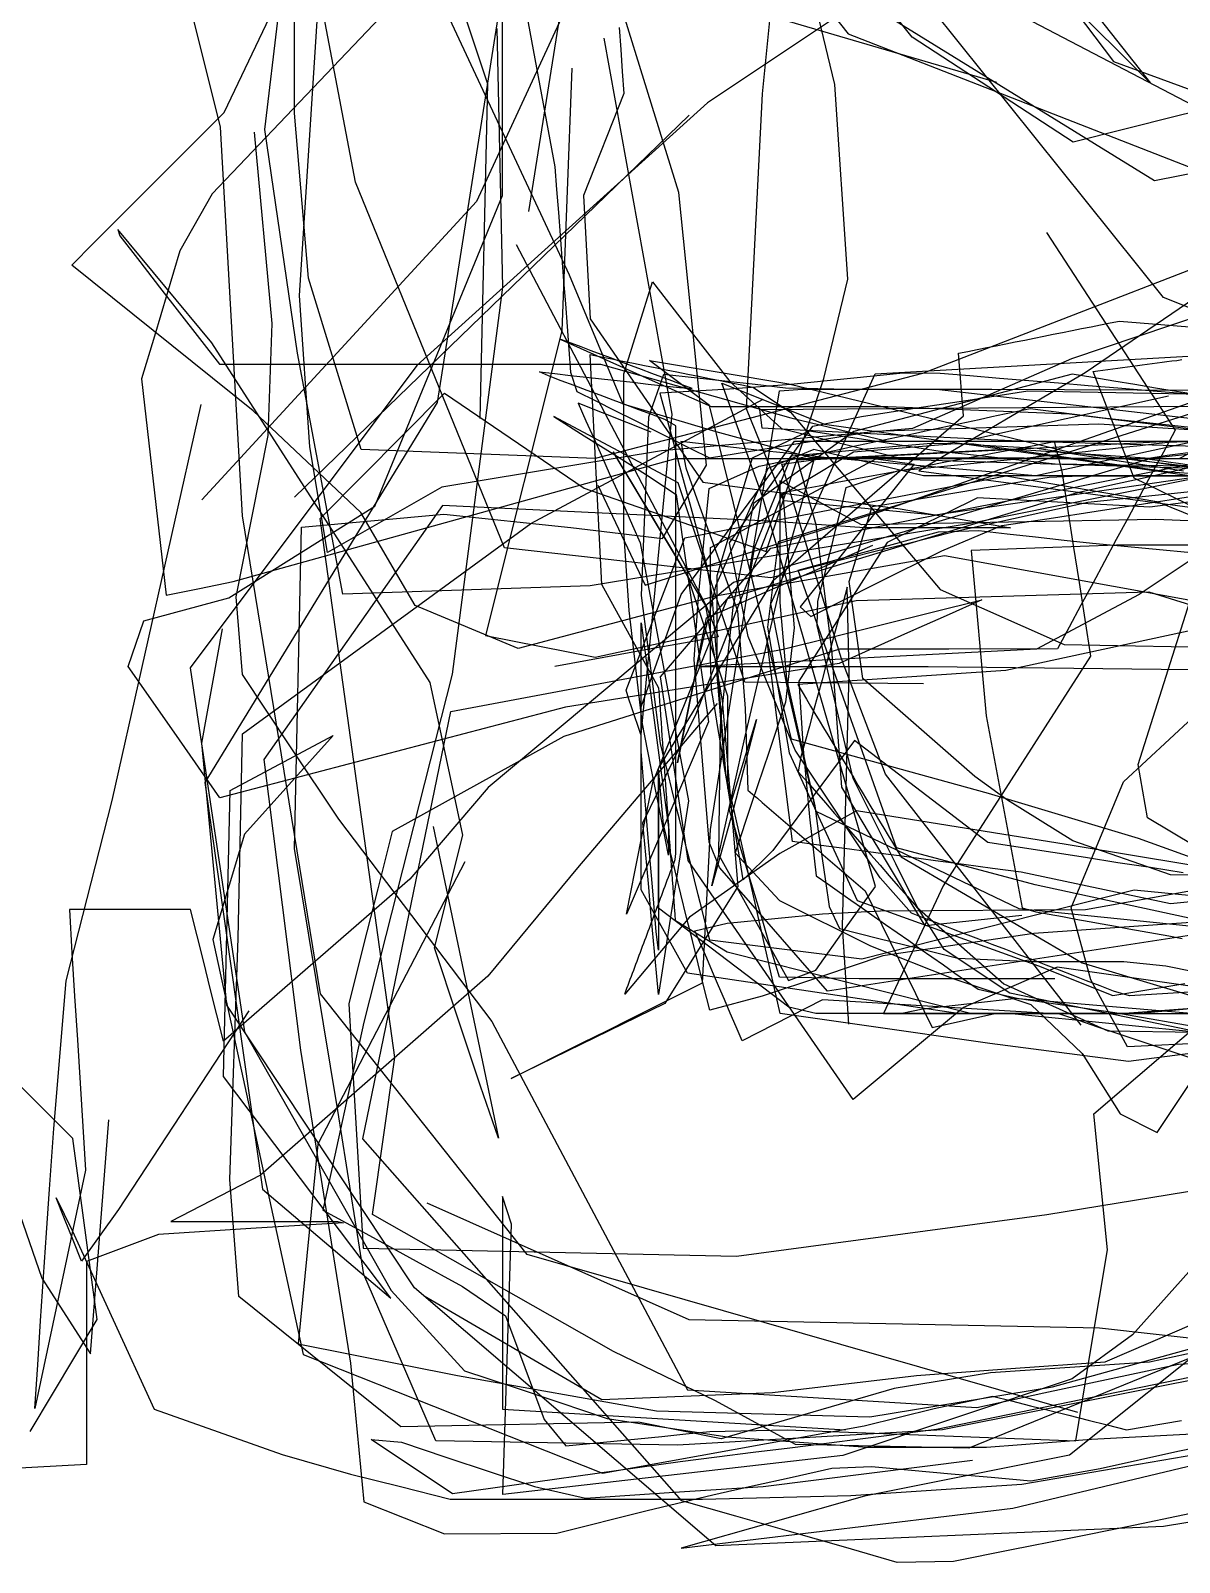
# Model space of a CAD drawing. Header units: metres. Extents: x 30 to 6769, y 117 to 5736.
# Drawn here: x 3441 to 3886, y 117 to 709 of the extents above; entities that cross this region are included whole.
import ezdxf

# ---------------------------------------------------------------- set-up
doc = ezdxf.new("R2010")
doc.units = ezdxf.units.M
doc.layers.add('FLOOR_0', color=1, linetype='Continuous')
doc.layers.add('FLOOR_1', color=2, linetype='Continuous')

msp = doc.modelspace()

# ---------------------------------------------------------------- linework, layer by layer
at = {"layer": 'FLOOR_0', "color": 5}
for points in [[(3476.5, 1489.56), (3489.89, 1329.8), (3525.98, 1209.05), (3548.45, 1083.77), (3566.81, 977.46), (3576.45, 938.39), (3584.06, 908.52), (3596.95, 727.94), (3649.77, 614.68), (3670.55, 564.8), (3706.58, 554.08), (3742.93, 544.16), (3908.78, 543.66), (4035.62, 523.87), (4142.52, 415.16), (4242.71, 329.43)], [(3959.2, 476.15), (3795, 505.96), (3706.38, 490.32), (3630.11, 470.14), (3590.15, 486.73), (3569.16, 522.73), (3527.51, 562.07), (3457.33, 618.45), (3465.76, 626.88), (3474.19, 635.32), (3482.62, 643.75), (3491.05, 652.18), (3499.48, 660.62), (3507.91, 669.05), (3516.34, 677.49), (3597.86, 848.31), (3597.19, 873.94), (3597.19, 889.67), (3597.19, 905.41), (3597.19, 921.15), (3597.19, 936.89), (3597.19, 1061.97), (3582.3, 1217.54)], [(3642.61, 1204.49), (3635.42, 1088.52), (3649.29, 1023.92), (3646.16, 1018.18), (3643.04, 1012.45), (3639.91, 1006.72), (3636.79, 1000.98), (3633.66, 995.25), (3630.54, 989.52), (3627.41, 983.79), (3624.29, 978.05), (3621.16, 972.32), (3618.03, 966.59), (3614.91, 960.85), (3611.78, 955.12), (3596.42, 906.84), (3585.51, 841.48), (3589.41, 786.89), (3602.13, 736.85), (3618.22, 688.56), (3615.17, 559.04)], [(5454.47, 402.13), (5337.4, 506.88), (5233.49, 577.19), (5089.56, 545.78), (4991.54, 546.75), (4941.92, 564.49), (4877.65, 580.67), (4809.78, 592.28), (4749.07, 596.95), (4676.21, 586.04), (4563.63, 557.32), (4403.37, 486.8), (4282.93, 484.83), (4155.36, 530.42), (3956.84, 548.9), (3805.11, 518.41), (3657.85, 494.36), (3562.19, 491.13), (3544.72, 584.33), (3532.09, 670.85), (3542.66, 759.78), (3583.6, 905.63), (3669.06, 1050.9), (3799.17, 1166.66)], [(3815.22, 689.04), (3676.58, 729.78), (3527.98, 765.52), (3463.86, 786.48), (3466, 807.88), (3468.14, 829.28), (3469.77, 905.72), (3480.76, 1025.65)], [(3650.85, 694.57), (3646.9, 593.01), (3617.37, 475.21), (3659.81, 466.72), (3760.76, 488.73), (3874.07, 491.99), (4014.05, 448.34), (3981.73, 325.79), (3981.8, 298.94), (3992.09, 280.08), (4002.37, 261.21), (4012.66, 242.35), (4030.51, 301.28), (4049.25, 374.84)], [(3597.19, 401.31), (3622.46, 280.72), (3615.53, 300.76), (3606.61, 327.52), (3597.69, 354.29), (3608.67, 397.89), (3596.03, 456.98), (3511.54, 588.34), (3475.12, 632.25), (3475.91, 629.7), (3483.63, 619.78), (3491.34, 609.85), (3499.06, 599.93), (3506.77, 590), (3514.49, 580.07), (3661.95, 580.07), (3735.51, 559.41), (3772.95, 550.37), (3787.74, 550.37), (3802.52, 550.37), (3881.59, 567.83)], [(3936.36, 207.46), (3874.24, 194), (3843.54, 191.95), (3812.83, 189.9), (3775.51, 183.83), (3708.61, 164.41), (3676.67, 170.8), (3584.65, 169.01), (3522.04, 219.44), (3518.56, 264.75), (3521.67, 358.05), (3523.42, 437.06), (3634.89, 518.49), (3724.78, 566.58)]]:
    msp.add_lwpolyline(points, dxfattribs=at)
at = {"layer": 'FLOOR_0', "color": 1}
for points in [[(3482.33, 1369.36), (3497.08, 1234.67), (3500.32, 1156.49), (3493.49, 1176.99), (3457.67, 1160.49), (3470.23, 1155.92), (3482.79, 1151.35), (3495.35, 1146.78), (3507.92, 1142.21), (3520.48, 1137.64), (3548.16, 1117.73), (3603.9, 1035.31), (3610.73, 918.93), (3627.89, 854.57), (3659.48, 741.58), (3613.97, 643.08), (3507.65, 527.67)], [(3899.7, 199.54), (3804.4, 160.73), (3737.35, 162.18), (3706.44, 179.05), (3666.91, 198.12), (3573.64, 251.21), (3582.3, 311.88), (3553.41, 520.44), (3601.58, 568.89), (3655.61, 532.17), (3726.01, 507.58), (3737.17, 541.07), (3748.32, 574.55), (3757.55, 613.02), (3752.53, 688.33), (3723.46, 809.24), (3664.97, 973.48), (3608.75, 1153.68)], [(4393.61, 447.1), (4302.85, 412.45), (4219.58, 409.47), (4099.22, 364.5), (4038.68, 374.19), (4020.6, 439.09), (4001.71, 542.36), (3850.47, 526.55), (3799.38, 515.39), (3789.16, 512.84), (3778.94, 510.28), (3768.73, 507.73), (3758.51, 505.17), (3748.29, 502.62), (3738.07, 500.06), (3727.85, 497.5), (3624.76, 509), (3567.06, 650.57), (3534.47, 821.95)], [(3621.85, 709.9), (3624.02, 609.9), (3604.54, 460.18), (3570.37, 325.61), (3554.48, 252.83), (3572.5, 243), (3590.53, 233.16), (3608.55, 223.32), (3625.09, 212.03), (3632.61, 191.97), (3640.13, 171.91), (3648.47, 161.64), (3657.75, 162.57), (3667.04, 163.49), (3676.32, 164.42), (3685.61, 165.35), (3694.89, 166.28), (3704.18, 167.21), (3734.12, 167.91), (3845.75, 163.68), (3851.9, 200.62), (3858.05, 237.56), (3852.7, 290.09), (3937.9, 362.91)], [(3949.61, 644.94), (3849.43, 576.81), (3785.01, 538.87), (3897.58, 523.71)], [(4045.59, 562.19), (3874.77, 543.66), (3713.3, 495.63), (3618.4, 416.33), (3588.09, 380.95), (3516.03, 318.27), (3513.49, 328.45), (3510.94, 338.63), (3508.4, 348.8), (3505.86, 358.98), (3503.32, 369.15), (3456.47, 369.21), (3457.41, 352.43), (3458.46, 335.61), (3459.51, 318.8), (3460.56, 301.98), (3461.61, 285.16), (3462.66, 268.34), (3443.04, 176.08), (3444.17, 193.06), (3445.3, 210.05), (3446.44, 227.04), (3447.57, 244.02), (3448.7, 261.01), (3450.41, 284.44), (3455.18, 341.6), (3473.02, 411.37), (3507.42, 564.52)], [(3593.75, 219.69), (3662.43, 179.6), (3728.46, 182.29), (3784.1, 188.94), (3820.61, 191.55), (3857.11, 194.16), (3908.29, 216.18), (3923.73, 250.28), (3911.42, 253.3), (3900.48, 241.15), (3889.55, 229), (3878.62, 216.84), (3867.69, 204.69), (3844.39, 187.57), (3755.61, 157.92), (3624.17, 142.85), (3627.5, 247.44), (3624.02, 258.18), (3624.02, 230.73), (3624.02, 203.28), (3624.02, 175.82), (3756.69, 167.91)]]:
    msp.add_lwpolyline(points, dxfattribs=at)
at = {"layer": 'FLOOR_0', "color": 4}
for points in [[(3660.93, 533.27), (3679.18, 494.65), (3701.85, 501.74), (3724.52, 508.83), (3747.19, 515.92), (3769.87, 523), (3929.42, 579.02), (4011.89, 645.61), (4044.81, 692.66), (4080.09, 765.38), (4081.9, 785.34), (4083.71, 805.3), (4085.53, 825.26), (4088.16, 850.71), (4092.54, 887.99), (4096.92, 925.27), (4100.18, 1015.47), (4117.79, 1154.55), (4037.34, 1307.07)], [(4070.65, 994.03), (4077.98, 837.73), (4060.59, 746.26), (3987.27, 672.93), (3876.2, 651.02), (3732.54, 739.78), (3757.69, 707.85), (3923.91, 643.03)], [(3846.55, 174.62), (3633.55, 235.72), (3553.52, 336.54), (3523.42, 521.4), (3514.87, 671.84), (3505.84, 707.98), (3496.8, 744.12), (3486.74, 957.19)], [(3951.64, 640.46), (3786.5, 576.48), (3659.89, 543.66), (3569.29, 547.16), (3559.12, 580.25), (3548.94, 613.33), (3543.54, 677.2), (3543.54, 829.96), (3575.85, 844.62), (3608.62, 857.23), (3675.37, 865.74), (3760.49, 916.81), (3777.56, 946.69), (3777.31, 932.84), (3763.76, 885.4), (3776.48, 789.35), (3796.94, 732.61), (3778.09, 893.86)], [(3784.98, 735.78), (3703.27, 681.23), (3590.83, 579.57), (3503.16, 462.64), (3524.24, 321.85), (3580.96, 221.83), (3609.3, 190.72), (3627.71, 184.58), (3646.12, 178.44), (3664.52, 172.3), (3710.89, 165.14), (3765.01, 161.2), (3776.58, 161.2), (3788.14, 161.2), (3799.7, 161.2), (3811.27, 161.2), (3851.8, 164.23), (3920.01, 167.91)], [(3624.02, 725.81), (3598.69, 565.29), (3508.81, 418.25), (3531.1, 261), (3580.8, 218.77), (3516.03, 304.5), (3518.58, 415.18), (3558.46, 436.49), (3541.29, 417.4), (3524.12, 398.31), (3511.94, 357.56), (3546.82, 197.08), (3662.62, 151.14), (3763.95, 169.36), (3790.99, 176.13), (3813.51, 180.91), (3820.91, 179.05), (3828.32, 177.2), (3835.73, 175.35), (3843.13, 173.5), (3850.54, 171.64), (3857.94, 169.79), (3865.35, 167.94), (3886.63, 171.44)], [(3527.91, 669.87), (3534.72, 595.85), (3533.25, 552.56), (3527.01, 521.36), (3520.77, 490.15), (3523.24, 460.07), (3541.89, 432.07), (3560.55, 404.07), (3619.91, 325.78), (3695.61, 183.35), (3807.47, 176.57), (3833.48, 182.15), (3859.48, 187.72), (3885.48, 193.3), (3912.66, 194.75), (3940.26, 194.75), (3994, 194.75), (4088.54, 204.5), (4155.46, 239.33), (4200.61, 306.78), (4332.92, 414.47), (4382.54, 482.89), (4437.15, 696.59)], [(3941.29, 198.68), (3791.94, 167.98), (3777.57, 166.15), (3763.42, 164.38), (3749.28, 162.61), (3735.14, 160.84), (3721, 159.07), (3706.85, 157.3), (3692.71, 155.54), (3604.67, 143.1), (3573.15, 164.2), (3584.94, 163.05), (3602.06, 157.34), (3619.19, 151.63), (3636.31, 145.92), (3656.04, 141.42), (3690.45, 143.72), (3724.85, 146.01), (3805.82, 156.15)]]:
    msp.add_lwpolyline(points, dxfattribs=at)
at = {"layer": 'FLOOR_0', "color": 7}
for points in [[(3939.85, 196.85), (3794.2, 167.91), (3691.66, 161.9), (3598.24, 163.64), (3570.37, 227.94), (3560.25, 291.35), (3543.54, 392.78), (3546.29, 517.07), (3601.34, 522.08), (3650.47, 516.9), (3685.93, 512.7), (3691.6, 522.16), (3697.27, 531.62), (3702.94, 541.07), (3692.22, 646.48), (3657.76, 757.74), (3628.23, 886.64), (3593.12, 1024.36), (3556.95, 1215.35)], [(3795.36, 783.25), (3860.35, 697.17), (3904.76, 680.98), (3884.76, 675.98), (3864.76, 670.98), (3844.76, 665.98), (3782.42, 706.62), (3733.66, 767.7)], [(3634.19, 639.2), (3656.57, 780.18)], [(3823.97, 753.03), (3874.65, 688.79), (3841.17, 722.28)], [(4960.01, 396.07), (4867.59, 301.47), (4839, 282.35), (4816.5, 274.85), (4794, 267.34), (4726.73, 251.68), (4575.97, 223.89), (4449.73, 209.62), (4303.11, 214.88), (4274, 210.89), (4257.15, 206.07), (4240.3, 201.26), (4223.45, 196.44), (4206.6, 191.62), (4165.54, 182.85), (4024.15, 154.17), (3879.66, 130.5), (3706.51, 123.01), (3589.9, 222.76), (3517.29, 332.17), (3507.66, 433.45), (3515.72, 477.79)], [(3707.1, 448.89), (3652.98, 385.29), (3618.35, 343.41), (3530.35, 266.42), (3495.74, 248.43), (3508.65, 248.43), (3521.57, 248.43), (3534.49, 248.43), (3547.4, 248.43), (3560.32, 248.43), (3562.43, 247.93), (3526.66, 245.7), (3490.89, 243.46), (3463.06, 233.01), (3463.06, 193.75), (3463.06, 154.5), (3432.52, 152.78)], [(3441.2, 167.24), (3449.87, 181.7), (3458.54, 196.16), (3467.21, 210.62), (3457.76, 280.57), (3409.46, 328.81)], [(3430.07, 272.12), (3445.78, 226.51), (3464.57, 197.23), (3471.75, 287.85)]]:
    msp.add_lwpolyline(points, dxfattribs=at)
at = {"layer": 'FLOOR_0', "color": 3}
for points in [[(4589.93, 562.55), (4478.9, 427.24), (4447.91, 351.19), (4389.38, 292.87), (4318.39, 246.36), (4216.68, 221.59), (4093.63, 244.25), (3997.32, 209.4), (3981.67, 264.2), (3990.11, 393.77), (4026.41, 545.65), (3962.35, 643.03), (3769.84, 743.65), (3725.74, 842.9), (3704.5, 979.45), (3657.25, 1161.47)], [(3933.77, 612.32), (3844.08, 582.11), (3782.56, 555.19), (3685.51, 546.63), (3600.53, 532.47), (3556.32, 507.23), (3549.5, 548.14), (3545.43, 606.64), (3552.95, 722.98), (3599.38, 825.33), (3655.96, 874.15), (3700.79, 884.98), (3721.47, 883.1), (3742.14, 881.22), (3762.82, 879.34), (3762.19, 913.88), (3759.22, 952.41), (3745.81, 975.64), (3726.46, 990.16), (3707.1, 1004.69)], [(3600.15, 738.93), (3511.66, 645.97), (3499.22, 624), (3494.27, 607.49), (3489.32, 590.98), (3484.37, 574.47), (3493.84, 490.77), (3506.83, 493.38), (3519.83, 495.98), (3691.09, 543.66), (3741.73, 543.66), (3772.71, 543.66), (3794.26, 543.66), (3815.81, 543.66), (3885.81, 543.66), (3979.86, 592.21)], [(3696.25, 676.43), (3543.54, 528.65)], [(3594.77, 255.71), (3696.04, 210.62), (3854.98, 207.33), (3922.99, 199.75), (3978.57, 195.78), (4053.94, 204.15), (4165.67, 202.32), (4272.13, 216.83), (4345.78, 221.43), (4386.35, 225.4), (4460.49, 228.3)]]:
    msp.add_lwpolyline(points, dxfattribs=at)
at = {"layer": 'FLOOR_0', "color": 6}
for points in [[(4504.93, 248.43), (4459.1, 258.24), (4418.27, 269.13), (4340.5, 287.01), (4242.51, 383.74), (4138.02, 499.35), (3978.61, 542.35), (3899.24, 537.39), (3791.33, 521.67), (3732.85, 527.18), (3718.39, 562.86), (3724.62, 684.72), (3732.27, 762.15), (3744.74, 842.09), (3744.74, 915.26), (3744.74, 961.75)], [(3890.27, 135.45), (3865.68, 130.38), (3843.26, 125.9), (3820.85, 121.41), (3798.44, 116.93), (3776.67, 116.61), (3755.86, 122.56), (3735.04, 128.51), (3714.23, 134.46), (3693.42, 140.41), (3569.94, 280.44), (3603.97, 445.73), (3732.61, 469.86), (3809.48, 488.95), (3795.66, 482.81), (3781.83, 476.66), (3768.01, 470.51), (3754.19, 464.37), (3648.35, 447.41), (3514.7, 412.35), (3496.94, 437.73), (3479.19, 463.11), (3485.21, 480.78), (3518.08, 489.75), (3574.61, 525.19), (3624.02, 645.39), (3624.02, 668.87), (3624.02, 692.36), (3624.02, 715.85)], [(3663.25, 706.15), (3689.5, 560.71), (3677.48, 436.89), (3676.34, 440.3), (3675.21, 443.71), (3674.07, 447.12), (3672.93, 450.53), (3671.8, 453.94), (3694.48, 512.9), (3818.72, 536.95), (3877.09, 526.93), (3923.26, 508.3), (4058.74, 430.8), (4042.36, 319.28)], [(3834.44, 630.98), (3884.21, 554.55), (3879.66, 546.09), (3875.1, 537.63), (3870.55, 529.17), (3865.99, 520.71), (3861.44, 512.24), (3856.89, 503.78), (3852.33, 495.32), (3847.78, 486.86), (3843.22, 478.39), (3838.67, 469.93), (3796.71, 469.86), (3754.41, 469.86), (3647.72, 436.12), (3581.26, 399.39), (3575.71, 377.16), (3570.15, 354.94), (3564.6, 332.71), (3570.14, 238.15), (3714.46, 235.01), (3834.55, 251.11), (3902.39, 262.28)], [(3904.08, 206.56), (3843.35, 158.12), (3816.9, 152.83), (3790.45, 147.54), (3764, 142.25), (3693.1, 122.16), (3821.44, 137.53), (3927.19, 162.9)]]:
    msp.add_lwpolyline(points, dxfattribs=at)
at = {"layer": 'FLOOR_0', "color": 2}
for points in [[(4479.95, 609.96), (4475.74, 560.48), (4464.88, 415.16), (4405.18, 404.22), (4317, 435.2), (4141.66, 481.29), (4061.07, 487.12), (4008.99, 483.86), (4007.88, 528.96), (3999.81, 561.48), (3973.19, 570.36), (3946.56, 579.24), (3879.7, 605.94), (3770.43, 742.25)], [(3630.73, 729.71), (3644.24, 656.43), (3644.92, 647.61), (3645.6, 638.78), (3646.27, 629.96), (3646.95, 621.13), (3647.63, 612.31), (3648.31, 603.48), (3648.99, 594.66), (3649.67, 585.83), (3650.35, 577.01), (3652.77, 569.54), (3660.1, 565.87), (3667.43, 562.2), (3674.76, 558.54), (3682.09, 554.87), (3689.42, 551.21), (3696.75, 547.54), (3704.08, 543.87), (3767.66, 554.2), (3854.74, 557.08), (3939.21, 551.71)], [(3669.12, 710.38), (3669.73, 701.88), (3670.34, 693.37), (3670.94, 684.87), (3655.29, 645.36), (3657.86, 597.64), (3701.55, 534.5), (3777.86, 524.13), (3820.55, 516.82), (3792.27, 516.82), (3763.98, 516.82), (3727.08, 519.35), (3600.83, 525.41), (3531.66, 427.18), (3545.83, 314.74), (3565.19, 193.62), (3570.37, 140.02), (3601.54, 127.65), (3644.96, 127.86), (3680.01, 136.63), (3705.36, 142.76), (3720.71, 146.17), (3736.06, 149.58), (3751.41, 153), (3766.79, 153.71), (3782.19, 152.31), (3797.59, 150.91), (3812.99, 149.51), (3828.39, 148.1), (3855.16, 152.95), (3885.3, 159.65), (3917.47, 166.24)], [(3629.33, 626.46), (3702.82, 486.63), (3707.47, 474.67), (3694.83, 472.37), (3682.19, 470.07), (3669.55, 467.77), (3656.91, 465.47), (3644.26, 463.17)], [(3609.38, 387.65), (3552.58, 278.33), (3544.99, 201.17), (3606.58, 188.85), (3683.54, 175.27), (3766.11, 172.89), (3836.79, 184.55), (3946.8, 214.94), (4021.83, 219.94), (4127.76, 252.85)], [(3525.85, 329.95), (3475.44, 253.07), (3461.13, 233.13), (3457.86, 241.31), (3454.59, 249.5), (3451.32, 257.68), (3457.45, 244.94), (3473.37, 210.43), (3489.29, 175.92), (3538.77, 158.32), (3565.19, 150.76), (3584.49, 145.93), (3603.79, 141.1), (3701.34, 141.07), (3758.73, 142.45), (3791.8, 144.66), (3824.87, 146.87), (3928.71, 164.68)]]:
    msp.add_lwpolyline(points, dxfattribs=at)
at = {"layer": 'FLOOR_1', "color": 6}
for points in [[(4746.69, 981.23), (4507.93, 943.03), (4457.78, 826.2), (4414.96, 671.56), (4384.26, 510.63), (4371.45, 381.98), (4322.35, 373.31), (4273.25, 364.64), (4065.95, 339.84), (4016.27, 345.74), (3995.31, 349.93), (3974.34, 354.13), (3823.9, 369.45), (3745.32, 407.12), (3734.57, 453.6), (3727.83, 487.34), (3768.13, 576.35), (4021.91, 590.63), (4214.19, 718.2)], [(3824.91, 366.87), (3787.48, 362.8), (3782.12, 371.74), (3776.75, 380.68), (3771.39, 389.62), (3766.03, 398.56), (3760.67, 407.5), (3755.31, 416.44), (3751.44, 469.79), (3745.39, 517.9), (3738.18, 543.15), (3820.59, 547.4), (3876.5, 543.66), (3904.74, 543.66), (3932.97, 543.66), (3958.03, 544.64), (3975.81, 547.88), (3993.58, 551.11), (4011.36, 554.35), (4047.29, 558.82), (4157.66, 600.74), (4204.35, 690.16), (4251.37, 827.59), (4337.36, 920.64)], [(3899.72, 384.74), (3870.87, 389.55), (3842.02, 394.36), (3760.89, 407.26), (3731.23, 390.78), (3696.35, 366.13), (3671.27, 336.46), (3671.7, 337.62), (3672.13, 338.78), (3672.57, 339.93), (3673, 341.09), (3673.44, 342.25), (3673.87, 343.41), (3674.3, 344.56), (3674.74, 345.72), (3675.17, 346.88), (3675.6, 348.04), (3676.04, 349.19), (3676.47, 350.35), (3676.91, 351.51), (3677.34, 352.67), (3677.77, 353.82), (3678.21, 354.98), (3678.64, 356.14), (3679.08, 357.3), (3679.51, 358.45), (3679.94, 359.61), (3680.38, 360.77), (3680.81, 361.93), (3681.24, 363.08), (3681.68, 364.24), (3682.11, 365.4), (3682.55, 366.56), (3682.98, 367.71), (3683.41, 368.87), (3683.85, 370.03), (3684.28, 371.19), (3684.72, 372.34), (3685.15, 373.5), (3685.58, 374.66), (3686.02, 375.82), (3686.45, 376.97), (3686.88, 378.13), (3687.32, 379.29), (3687.75, 380.45), (3688.19, 381.6), (3688.62, 382.76), (3689.05, 383.92), (3689.49, 385.08), (3689.92, 386.23), (3690.36, 387.39), (3690.79, 388.55), (3691.08, 390.77), (3691.08, 395.28), (3691.08, 399.79), (3691.08, 404.29), (3691.08, 408.8), (3691.08, 413.31), (3691.08, 417.82), (3691.08, 422.32), (3691.08, 426.83), (3691.08, 431.34), (3691.08, 435.85), (3691.08, 440.35), (3691.08, 444.86), (3691.08, 449.37), (3691.08, 453.87), (3691.08, 458.38), (3691.08, 462.89), (3691.08, 467.4), (3691.08, 471.9), (3691.08, 476.41), (3691.08, 482.99), (3691.08, 489.65), (3691.08, 496.3), (3691.08, 502.96), (3691.08, 509.61), (3691.08, 516.27), (3691.08, 522.93), (3691.08, 529.58), (3691.08, 536.24), (3691.08, 542.89), (3691.08, 549.55), (3691.08, 556.2), (3686.75, 558.71), (3681.75, 560.59), (3676.75, 562.46), (3671.75, 564.34), (3666.75, 566.21), (3661.75, 568.09), (3656.75, 569.97), (3651.75, 571.84), (3646.75, 573.72), (3641.75, 575.59), (3638.25, 577.12), (3644.27, 576.45), (3650.3, 575.78), (3656.32, 575.11), (3662.34, 574.44), (3668.37, 573.77), (3674.39, 573.1), (3680.41, 572.43), (3686.44, 571.77), (3692.46, 571.1), (3697.34, 570.67), (3693.44, 572.14), (3689.54, 573.6), (3685.63, 575.06), (3681.73, 576.53), (3677.83, 577.99), (3673.92, 579.46), (3670.02, 580.92), (3666.12, 582.39), (3662.22, 583.85), (3658.31, 585.32), (3654.41, 586.78), (3650.51, 588.24), (3646.6, 589.71), (3654, 586.25), (3680.73, 574.36), (3704.66, 563.79), (3706.17, 563.79), (3707.68, 563.79), (3709.19, 563.79), (3710.7, 563.79), (3712.21, 563.79), (3713.72, 563.79), (3715.23, 563.79), (3716.74, 563.79), (3718.25, 563.79), (3719.75, 563.79), (3721.26, 563.79), (3722.77, 563.79), (3724.28, 563.79), (3725.79, 563.79), (3727.3, 563.79), (3728.81, 563.79), (3730.32, 563.79), (3731.83, 563.79), (3733.34, 563.79), (3734.84, 563.79), (3736.35, 563.79), (3737.86, 563.79), (3739.37, 563.79), (3740.88, 563.79), (3742.39, 563.79), (3743.9, 563.79), (3745.41, 563.79), (3746.92, 563.79), (3748.43, 563.79), (3749.93, 563.79), (3751.44, 563.79), (3752.95, 563.79), (3754.46, 563.79), (3755.97, 563.79), (3757.48, 563.79), (3758.99, 563.79), (3760.5, 563.79), (3762.01, 563.79), (3763.51, 563.79), (3773.06, 563.79), (3843.36, 560.93), (3909.35, 552.75)], [(3892.76, 568.19), (3884.69, 569.53), (3876.62, 570.88), (3868.56, 572.22), (3860.49, 573.57), (3852.42, 574.91), (3844.35, 576.26), (3759.9, 554.05), (3721.12, 526.17), (3717.1, 506.05), (3713.08, 485.94), (3708.19, 440.38), (3707.62, 390.43), (3716.63, 374.2), (3725.64, 357.97), (3734.66, 341.73), (3745.24, 345.75), (3756.75, 361.88), (3768.27, 378.02), (3724.57, 528.98), (3708.83, 572.79), (3748.56, 556.89), (3890.65, 536.95)], [(3906.18, 528.97), (3874.38, 524.73), (3807.81, 528.34), (3772.78, 511.07), (3755.72, 484.24), (3738.66, 457.42), (3740.32, 431.19), (3742.71, 404.98), (3745.4, 382.17), (3749.87, 379.04), (3754.34, 375.9), (3758.81, 372.77), (3763.28, 369.64), (3767.75, 366.51), (3772.22, 363.38), (3776.69, 360.25), (3781.16, 357.12), (3785.63, 353.99), (3790.11, 350.85), (3794.58, 347.72), (3799.05, 344.59), (3803.52, 341.46), (3807.99, 338.33), (3823.66, 334.67), (3893.44, 328.83)], [(3892.1, 393.47), (3882.81, 399.05), (3873.51, 404.63), (3869.97, 425.28), (3900.74, 522.44)]]:
    msp.add_lwpolyline(points, dxfattribs=at)
at = {"layer": 'FLOOR_1', "color": 2}
for points in [[(3896.3, 322.97), (3860.9, 329.22), (3822.98, 334.67), (3786.55, 330.61), (3778.54, 328.95), (3790.39, 328.95), (3802.23, 328.95), (3814.08, 328.95), (3813.74, 328.95), (3806.13, 328.95), (3798.52, 328.95), (3790.9, 328.95), (3783.29, 328.95), (3775.68, 328.95), (3768.07, 328.95), (3760.45, 328.95), (3752.84, 328.95), (3745.23, 328.95), (3734.82, 331.36), (3684.38, 369.72), (3684.38, 373.16), (3684.38, 376.6), (3684.38, 380.03), (3684.38, 383.47), (3684.38, 386.91), (3684.38, 390.34), (3684.38, 393.78), (3684.38, 397.22), (3684.38, 400.65), (3684.38, 404.09), (3684.38, 407.53), (3684.38, 410.96), (3684.38, 414.4), (3684.38, 417.84), (3684.38, 421.27), (3684.38, 416.22), (3684.38, 403.65), (3684.38, 391.08), (3684.38, 378.51), (3684.38, 365.94), (3684.38, 353.37), (3683.42, 360.54), (3681.98, 377.92), (3680.53, 395.31), (3679.08, 412.69), (3677.67, 430.29), (3677.67, 455.16), (3677.67, 480.03), (3688.15, 400.88), (3688.23, 390.18), (3684.81, 407.32), (3681.38, 424.46), (3677.96, 441.6), (3673.03, 484.85), (3670.97, 515.46), (3670.97, 535.78), (3670.97, 556.1), (3670.97, 576.42), (3682, 611.9), (3696.97, 592.64), (3711.94, 573.39), (3731.91, 555.26), (3778.52, 543.66), (3788.26, 543.66), (3798, 543.66), (3807.74, 543.66), (3817.49, 543.66), (3827.23, 543.66), (3836.97, 543.66), (3846.71, 543.66), (3856.46, 543.66), (3866.2, 543.66), (3894.05, 539.68)], [(3960.37, 369.06), (3829.58, 359.85), (3771.16, 351.18), (3747.81, 343.39), (3724.45, 335.6), (3704.17, 330.25), (3701.93, 339.22), (3699.69, 348.19), (3697.45, 357.15), (3695.21, 366.12), (3692.97, 375.09), (3690.73, 384.05), (3688.49, 393.02), (3686.25, 401.98), (3684.38, 423.67), (3728.82, 496.49), (3802.36, 560.06), (3800.36, 584.32), (3804.03, 585.05), (3807.69, 585.78), (3811.36, 586.52), (3815.03, 587.25), (3818.69, 587.99), (3822.36, 588.72), (3826.03, 589.45), (3829.69, 590.19), (3833.36, 590.92), (3837.03, 591.65), (3840.69, 592.39), (3844.36, 593.12), (3848.03, 593.85), (3851.69, 594.59), (3855.36, 595.32), (3859.02, 596.06), (3862.69, 596.79), (3883.49, 595.09), (3936.93, 590.63)], [(3992.51, 364.5), (3868.39, 376.65), (3762.98, 349.94), (3704.14, 357.23), (3702.67, 363.09), (3701.21, 368.94), (3699.75, 374.79), (3698.29, 380.65), (3696.82, 386.5), (3695.36, 392.35), (3693.9, 398.2), (3692.44, 404.06), (3690.97, 409.91), (3689.51, 415.76), (3688.05, 421.62), (3686.59, 427.47), (3685.12, 433.32), (3677.77, 490.66), (3680.58, 559.74), (3686.37, 576.25), (3698.16, 574.94), (3709.95, 573.62), (3721.74, 572.31), (3733.52, 571), (3758.54, 570.5), (3791.84, 570.5), (3942.81, 553.13)], [(3995.68, 382.63), (3882.39, 371.41), (3824.61, 383.6), (3813.55, 385.08), (3802.5, 386.55), (3791.45, 388.03), (3780.4, 389.5), (3769.35, 390.98), (3758.29, 392.45), (3747.24, 393.92), (3736.19, 395.4), (3726.43, 472.94), (3719.72, 500.83), (3722.59, 518.06), (3725.46, 535.3), (3728.33, 552.54), (3731.2, 569.77), (3740.09, 570.5), (3749.25, 570.5), (3758.4, 570.5), (3767.55, 570.5), (3776.71, 570.5), (3785.86, 570.5), (3795.02, 570.5), (3804.17, 570.5), (3813.33, 570.5), (3897.66, 570.09)], [(3892.84, 563.79), (3723.43, 562.48), (3724.27, 555.42), (3773.88, 552.94), (3823.5, 550.46), (4009.13, 544.94)]]:
    msp.add_lwpolyline(points, dxfattribs=at)
at = {"layer": 'FLOOR_1', "color": 1}
for points in [[(4013.45, 342.32), (3870.81, 328.95), (3805, 328.95), (3710.85, 352.61), (3690.93, 364.72), (3690.74, 367.37), (3690.55, 370.02), (3690.36, 372.67), (3690.17, 375.32), (3689.98, 377.97), (3689.79, 380.62), (3689.6, 383.27), (3689.41, 385.91), (3689.22, 388.56), (3689.03, 391.21), (3688.85, 393.86), (3688.66, 396.51), (3688.47, 399.16), (3688.28, 401.81), (3688.09, 404.46), (3687.9, 407.11), (3687.71, 409.76), (3687.52, 412.41), (3687.33, 415.06), (3687.14, 417.71), (3686.95, 420.36), (3686.76, 423.01), (3686.58, 425.66), (3686.39, 428.31), (3686.2, 430.96), (3686.01, 433.6), (3685.82, 436.25), (3685.63, 438.9), (3685.44, 441.55), (3685.25, 444.2), (3685.06, 446.85), (3684.87, 449.5), (3684.68, 452.15), (3684.49, 454.8), (3662.45, 494.82), (3657.95, 583.84), (3662.14, 583), (3666.33, 582.17), (3670.52, 581.33), (3674.71, 580.49), (3678.91, 579.65), (3683.1, 578.81), (3687.29, 577.97), (3691.48, 577.13), (3695.67, 576.29), (3699.86, 575.46), (3704.05, 574.62), (3708.25, 573.78), (3712.44, 572.94), (3716.63, 572.1), (3720.82, 571.26), (3735.38, 561.53), (3793.32, 492.98), (3809.31, 485.88), (3825.29, 478.77), (3841.27, 471.66), (3937.9, 469.86)], [(3964.96, 488.9), (3868.31, 536), (3852.46, 577.27), (3854.37, 577.52), (3856.28, 577.78), (3858.18, 578.03), (3860.09, 578.29), (3861.99, 578.54), (3863.9, 578.79), (3865.81, 579.05), (3867.71, 579.3), (3869.62, 579.56), (3871.52, 579.81), (3873.43, 580.07), (3875.33, 580.32), (3877.24, 580.57), (3879.15, 580.83), (3881.05, 581.08), (3882.96, 581.34), (3884.86, 581.59), (3886.77, 581.85)], [(3681.49, 553.78), (3653.3, 564.99), (3656.29, 558.24), (3659.29, 551.49), (3662.29, 544.74), (3665.29, 537.99), (3668.29, 531.24), (3671.29, 524.49), (3674.28, 517.74), (3677.28, 510.99), (3696, 411.24), (3684.32, 336.31), (3683.56, 344.61), (3682.81, 352.91), (3682.06, 361.21), (3681.3, 369.52), (3680.55, 377.82), (3679.79, 386.12), (3679.04, 394.43), (3678.28, 402.73), (3698.9, 444.87), (3732.47, 530.46), (3739.46, 531.77), (3746.46, 533.08), (3753.45, 534.4), (3760.45, 535.71), (3767.44, 537.02), (3774.43, 538.33), (3781.43, 539.64), (3788.42, 540.96), (3795.41, 542.27), (3802.41, 543.58), (3809.4, 544.89), (3816.4, 546.2), (3823.39, 547.51), (3830.38, 548.83), (3837.38, 550.14), (3840.43, 538.63), (3842.63, 524.32), (3844.83, 510.02), (3847.03, 495.71), (3849.23, 481.4), (3851.43, 467.1), (3794.47, 378.34), (3771.45, 328.95), (3783.85, 328.95), (3796.25, 328.95), (3808.64, 328.95), (3821.04, 328.95), (3898.61, 321.15)], [(3897.48, 331.33), (3864.75, 328.95), (3837.18, 328.95), (3800.11, 328.95), (3695.6, 344.53), (3677.67, 376.71), (3677.67, 379.44), (3677.67, 382.16), (3677.67, 384.89), (3677.67, 387.62), (3677.67, 390.34), (3677.67, 393.07), (3677.67, 395.79), (3677.67, 398.52), (3677.67, 401.24), (3677.67, 403.97), (3677.67, 406.7), (3677.67, 409.42), (3677.67, 412.15), (3677.67, 414.87), (3677.67, 417.6), (3677.67, 420.32), (3677.67, 423.05), (3677.67, 425.77), (3677.67, 428.5), (3677.67, 431.23), (3677.67, 433.95), (3677.67, 436.68), (3677.67, 439.4), (3677.67, 442.13), (3677.67, 444.85), (3677.67, 447.58), (3693.15, 491.04), (3736.95, 550.37), (3765.55, 550.37), (3851.36, 550.37), (4102.21, 550.37)], [(3887.51, 538.72), (3859.19, 543.08), (3830.86, 547.44), (3798.96, 549.3), (3759.73, 546.03), (3732.5, 529.5), (3736.78, 478.14), (3733.44, 449.38), (3726.97, 429.95), (3720.49, 410.51), (3714.02, 391.07), (3731.13, 372.66), (3766.35, 355.04), (3798.24, 342.42), (3828.42, 332.35), (3848.29, 313.47), (3862.9, 290.1), (3877.26, 282.92), (3891.19, 303.83)], [(3847.81, 324.36), (3772.13, 421.46), (3755.16, 466.16), (3750.53, 481.22), (3745.89, 496.28), (3741.26, 511.35), (3736.63, 526.41), (3732, 541.47), (3748.08, 543.66), (3767.69, 543.66), (3783.23, 541.48), (3768.52, 523.09), (3753.81, 504.69), (3739.11, 486.3), (3743.25, 482.53), (3768.59, 495.21), (3793.93, 507.89), (3817.18, 517.65), (3835.43, 520.46), (3853.68, 523.27), (3871.93, 526.08), (3890.18, 528.89)], [(3948.83, 381.96), (3882.48, 382.63), (3844.6, 395.67), (3819.33, 411.47), (3806.73, 420.62), (3799.51, 426.94), (3792.29, 433.26), (3785.07, 439.58), (3777.85, 445.9), (3770.62, 452.23), (3763.4, 458.55), (3758.15, 496.07), (3766.98, 525.01), (3778.4, 526.91), (3789.83, 528.82), (3801.26, 530.72), (3812.68, 532.63), (3824.11, 534.53), (3835.53, 536.44), (3847.32, 536.95), (3859.23, 536.95), (3871.14, 536.95), (3883.06, 536.95), (3894.97, 536.95)]]:
    msp.add_lwpolyline(points, dxfattribs=at)
at = {"layer": 'FLOOR_1', "color": 4}
for points in [[(3930.73, 374.74), (3870.04, 396.68), (3812.07, 414.08), (3735.79, 435.09), (3704.12, 564.08), (3680.9, 581.5), (3734.73, 572.51), (3844.07, 545.89), (3989.36, 529.07)], [(3889.58, 322.54), (3820.23, 336.75), (3794.89, 353.65), (3784.47, 370.23), (3776.2, 386.76), (3767.94, 403.3), (3759.68, 419.83), (3745.67, 479.07), (3746.02, 488.43), (3747.4, 493.92), (3748.77, 499.41), (3750.14, 504.9), (3751.51, 510.38), (3752.88, 515.87), (3754.25, 521.36), (3755.62, 526.85), (3757, 532.34), (3776.82, 538.82), (3828.32, 544.01), (3833.61, 544.6), (3838.9, 545.18), (3844.19, 545.77), (3849.48, 546.36), (3854.76, 546.95), (3860.05, 547.54), (3865.34, 548.12), (3870.63, 548.71), (3875.92, 549.3), (3881.21, 549.89), (3892.15, 550.37)], [(3924.62, 518.05), (3876.6, 520.08), (3762.9, 518), (3731.32, 534.95), (3731.32, 511.45), (3731.32, 487.96), (3733.88, 458.36), (3744.77, 409.24), (3746.16, 399.51), (3747.55, 389.79), (3748.94, 380.06), (3750.32, 370.34), (3754.4, 361.76), (3769.63, 357.95), (3784.87, 354.14), (3800.1, 350.33), (3828.9, 349.08), (3864.31, 349.08), (3880.6, 347.39), (3891.44, 345.22)], [(3980.7, 496.57), (3818.67, 461.66), (3738.21, 456.13), (3739.88, 453.35), (3741.54, 450.58), (3743.21, 447.8), (3744.87, 445.03), (3746.54, 442.25), (3748.2, 439.47), (3749.87, 436.7), (3751.53, 433.92), (3753.2, 431.14), (3754.86, 428.37), (3756.53, 425.59), (3758.19, 422.81), (3759.86, 420.04), (3761.52, 417.26), (3763.19, 414.49), (3764.85, 411.71), (3766.52, 408.93), (3768.18, 406.16), (3769.85, 403.38), (3771.51, 400.6), (3773.18, 397.83), (3774.84, 395.05), (3776.51, 392.27), (3778.17, 389.5), (3848.22, 348.54), (3913.47, 328.95)]]:
    msp.add_lwpolyline(points, dxfattribs=at)
at = {"layer": 'FLOOR_1', "color": 7}
for points in [[(3897.89, 567.8), (3878.82, 569.39), (3862.03, 570.79), (3850.57, 571.74), (3839.12, 572.7), (3827.66, 573.65), (3816.21, 574.61), (3804.75, 575.56), (3793.3, 576.52), (3779.03, 576.62), (3757.31, 574.44), (3735.58, 572.27), (3711.75, 570.5), (3684.82, 568.89), (3687.39, 559.46), (3689.96, 550.04), (3692.52, 540.62), (3695.09, 531.19), (3697.66, 521.77), (3700.23, 512.34), (3702.8, 502.92), (3704.96, 490.74), (3706.3, 473.2), (3707.65, 455.66), (3709, 438.12), (3710.35, 420.58), (3711.2, 416.01), (3711.2, 433.87), (3711.2, 451.74), (3695.57, 498.17), (3666.76, 546.19), (3670.34, 540.23), (3673.91, 534.27), (3677.49, 528.31), (3681.06, 522.35), (3684.64, 516.39), (3688.21, 510.43), (3691.79, 504.47), (3695.36, 498.51), (3698.94, 492.55), (3702.51, 486.59), (3708.93, 450.01), (3715.07, 378.08), (3686.75, 332.75), (3627.35, 303.78), (3636.59, 308.4), (3645.84, 313.02), (3655.08, 317.65), (3664.33, 322.27), (3673.57, 326.9), (3682.82, 331.52), (3692.06, 336.15), (3701.31, 340.77), (3704.5, 400.15), (3721.47, 509.02), (3735.84, 544.68), (3753.85, 546.32), (3771.87, 547.96), (3789.88, 549.6), (3806.39, 549.23), (3821.54, 547.06), (3836.69, 544.9), (3851.84, 542.73), (3867, 540.57), (3882.15, 538.4), (4001.89, 530.24)], [(3786.9, 456.44), (3717.71, 457.04), (3709.14, 482.75), (3700.58, 508.46), (3692.01, 534.17), (3643.82, 559.8), (3655.65, 552.4), (3667.49, 545), (3679.32, 537.6), (3691.16, 529.71), (3703.72, 441.72), (3671.95, 367.41), (3675.33, 384.35), (3678.72, 401.29), (3682.11, 418.23), (3710.98, 489.49), (3846.4, 530.48), (3858.92, 533.27), (3871.45, 536.05), (3883.97, 538.83), (3896.49, 541.62)], [(3895.05, 562.48), (3824.41, 540.11), (3730.64, 511.32), (3726.53, 478.42), (3734.88, 429.77), (3761.22, 372.66), (3831.31, 347.42), (3860.09, 335.88), (3862.41, 336.27), (3864.73, 336.66), (3867.04, 337.04), (3869.36, 337.43), (3871.68, 337.82), (3874, 338.2), (3876.32, 338.59), (3878.63, 338.98), (3880.95, 339.36), (3883.27, 339.75), (3885.59, 340.13), (3887.91, 340.52)], [(3887.28, 383.4), (3874.69, 385.34), (3862.09, 387.27), (3849.5, 389.21), (3836.91, 391.15), (3824.31, 393.09), (3811.72, 395.03), (3760.19, 434.56), (3728.58, 391.92), (3717.12, 380.68), (3715.89, 388.04), (3714.67, 395.4), (3713.44, 402.76), (3712.21, 410.11), (3710.99, 417.47), (3709.76, 424.83), (3708.54, 432.19), (3707.31, 439.55), (3706.09, 446.91), (3704.86, 454.26), (3704.5, 466.47), (3704.5, 480.71), (3704.5, 494.94), (3704.5, 509.18), (3768.71, 543.66), (3908.04, 539.4)], [(3928.57, 510.11), (3861.51, 510.11), (3805.28, 508.08), (3806.44, 495.27), (3807.61, 482.46), (3808.77, 469.65), (3809.94, 456.84), (3811.1, 444.03), (3825.09, 369.82), (3830.34, 368.28), (3835.48, 367.34), (3840.62, 366.41), (3845.76, 365.47), (3850.9, 364.54), (3856.04, 363.6), (3861.19, 362.66), (3866.33, 361.73), (3871.47, 360.79), (3876.61, 359.86), (3881.75, 358.92), (3886.89, 357.99)], [(3993.24, 322.24), (3865.82, 316), (3851.56, 341.9), (3843.97, 369.75), (3864.2, 418.58), (3962.12, 509.29)]]:
    msp.add_lwpolyline(points, dxfattribs=at)
at = {"layer": 'FLOOR_1', "color": 3}
for points in [[(3906.81, 338.24), (3866.53, 335.73), (3860.38, 337.61), (3855.17, 339.62), (3849.96, 341.62), (3844.74, 343.63), (3839.53, 345.63), (3834.32, 347.64), (3829.11, 349.65), (3823.9, 351.65), (3818.68, 353.66), (3813.47, 355.66), (3808.26, 357.67), (3803.05, 359.67), (3797.84, 361.68), (3792.62, 363.68), (3787.41, 365.69), (3782.2, 367.7), (3770.16, 381.38), (3737.2, 430.84), (3719.04, 474.81), (3711.8, 510.95), (3716.41, 517.4), (3721.01, 523.85), (3725.61, 530.3), (3730.22, 536.75), (3734.82, 543.19), (3739.42, 549.64), (3744.03, 556.09), (3762.88, 559.88), (3784.32, 563.18), (3805.76, 566.48), (3827.2, 569.78), (3956.46, 567.39)], [(3907.35, 361.76), (3749.78, 337.57), (3735.82, 353.52), (3721.86, 369.48), (3707.91, 385.44), (3704, 395.26), (3703.35, 403.11), (3702.7, 410.95), (3702.04, 418.79), (3701.39, 426.63), (3700.74, 434.47), (3700.08, 442.32), (3699.43, 450.16), (3698.78, 458), (3698.13, 465.84), (3699.83, 490.23), (3704, 531.95), (3723.23, 540.7), (3739.53, 543.98), (3744.45, 545.04), (3749.37, 546.09), (3754.29, 547.15), (3759.21, 548.2), (3764.13, 549.26), (3769.05, 550.31), (3773.97, 551.37), (3778.9, 552.42), (3783.82, 553.48), (3788.74, 554.53), (3793.66, 555.59), (3798.58, 556.65), (3803.5, 557.7), (3808.42, 558.76), (3813.34, 559.81), (3818.26, 560.87), (3823.18, 561.92), (3828.11, 562.98), (3856.42, 559.34), (4003.68, 543.66)], [(3898.17, 338.35), (3868.35, 342.62), (3838.52, 346.88), (3802.31, 331.25), (3759.71, 295.71), (3695.8, 388.11), (3685.15, 459.19), (3727.76, 508.95), (3775.09, 518.42), (3822.43, 527.9), (3869.77, 537.38), (3917.1, 546.86)], [(3895.53, 536.95), (3867.41, 536.95), (3839.28, 536.95), (3813.02, 536.95), (3786.8, 536.95), (3744.38, 547.11), (3726.6, 539.74), (3719.86, 524.56), (3713.12, 509.39), (3706.37, 494.21), (3699.13, 463.15), (3691.7, 425.95), (3693.29, 433.91), (3695.69, 445.93), (3698.09, 457.95), (3700.5, 469.96), (3702.9, 481.98), (3767.3, 510.11)], [(3837.65, 342.37), (3815.79, 342.37), (3793.94, 342.37), (3761.94, 342.37), (3731.16, 342.92), (3728.99, 350.15), (3726.82, 357.37), (3724.66, 364.6), (3722.49, 371.82), (3720.33, 379.04), (3718.16, 386.27), (3715.99, 393.49), (3713.83, 400.71), (3711.66, 407.94), (3722.26, 442.65), (3713.17, 407.75), (3705.02, 378.27), (3706.43, 384.63), (3707.85, 391), (3709.26, 397.37), (3710.68, 403.73), (3712.09, 410.1), (3713.5, 416.46), (3714.92, 422.83), (3716.33, 429.19), (3717.74, 435.56), (3735.35, 510.8), (3744.62, 543.25), (3881.79, 550.37), (3917.77, 549.37)], [(3893.34, 546.31), (3881.12, 544.78), (3873.25, 543.51), (3877.36, 542.92), (3881.47, 542.33), (3885.58, 541.75), (3889.69, 541.16)], [(3891.25, 311.4), (3883.87, 313.86), (3876.49, 316.32), (3869.12, 318.78), (3861.74, 321.24), (3854.36, 323.7), (3846.99, 326.16), (3839.61, 328.62), (3747.81, 334.23), (3716.67, 318.41), (3714.4, 323.73), (3712.12, 329.05), (3709.84, 334.37), (3707.56, 339.68), (3705.29, 345), (3703.01, 350.32), (3700.73, 355.63), (3698.45, 360.95), (3710.86, 363.81), (3729.31, 365.65), (3747.75, 367.5), (3770.23, 368.61), (3849.49, 369.12), (3950.98, 387.36)]]:
    msp.add_lwpolyline(points, dxfattribs=at)
at = {"layer": 'FLOOR_1', "color": 5}
for points in [[(3935.47, 559.65), (3830.35, 536.95), (3748.41, 544), (3740.5, 544.88), (3732.59, 545.76), (3724.68, 546.64), (3716.77, 547.52), (3708.86, 548.4), (3700.95, 549.28), (3693.04, 550.16), (3694.86, 539.98), (3699.88, 526.17), (3704.9, 512.36), (3709.92, 498.55), (3714.94, 484.74), (3717.91, 446.95), (3718.96, 415.28), (3720.77, 413.72), (3722.59, 412.17), (3724.4, 410.61), (3726.22, 409.05), (3728.04, 407.49), (3729.85, 405.94), (3731.67, 404.38), (3733.48, 402.82), (3735.3, 401.26), (3737.12, 399.71), (3738.93, 398.15), (3740.75, 396.59), (3742.56, 395.04), (3744.38, 393.48), (3746.2, 391.92), (3748.01, 390.36), (3749.83, 388.81), (3751.64, 387.25), (3753.46, 385.69), (3755.27, 384.13), (3757.09, 382.58), (3758.91, 381.02), (3760.72, 379.46), (3762.54, 377.91), (3764.35, 376.35), (3790.28, 323.57), (3814.45, 328.95), (3818.89, 328.95), (3823.34, 328.95), (3827.78, 328.95), (3832.23, 328.95), (3836.67, 328.95), (3853.24, 328.95), (3879.32, 328.95), (3905.41, 328.95)], [(3994.59, 326.95), (3866.18, 310.41), (3812.58, 317.34), (3796.34, 319.66), (3780.1, 321.98), (3763.86, 324.3), (3747.62, 326.62), (3731.38, 328.94), (3710.09, 422.86), (3707.01, 459.84), (3707.02, 498.39), (3720.65, 543.84), (3742.6, 554.32), (3767.97, 550.41), (3793.33, 546.51), (3837.83, 541.49), (3921.47, 540.2)], [(4101.32, 521.38), (3979.99, 535.72), (3966.51, 533.02), (3953.03, 530.32), (3939.56, 527.63), (3926.08, 524.93), (3903.22, 512.94), (3870.31, 490.99), (3830.63, 469.86), (3699.94, 463.15), (3714.73, 463.15), (3729.52, 463.15), (3744.31, 463.15), (3759.1, 463.15), (3773.89, 463.15), (3788.68, 463.15), (3890.08, 462.02), (3959.32, 444.7), (4120.02, 455.27)], [(3917.68, 359.71), (3830.05, 378.65), (3776.42, 392.96), (3738.33, 500.44), (3792.73, 515.28), (3808.25, 515.73), (3819.25, 514.51), (3830.25, 513.28), (3841.25, 512.06), (3852.25, 510.84), (3915.08, 504.99)], [(3757.99, 324.76), (3755.48, 362.66), (3758.15, 460.41), (3757.37, 493.85), (3755.75, 487.88), (3754.12, 481.91), (3752.49, 475.94), (3750.86, 469.97), (3749.24, 464), (3747.61, 458.03), (3745.98, 452.06), (3744.35, 446.09), (3742.73, 440.12), (3741.1, 434.15), (3739.47, 428.18), (3738.43, 422.43), (3741.95, 418.41), (3745.46, 414.39), (3748.98, 410.37), (3752.49, 406.35), (3756.01, 402.33), (3759.52, 398.31), (3763.04, 394.29), (3766.55, 390.27), (3770.07, 386.25), (3773.59, 382.23), (3777.1, 378.21), (3780.62, 374.19), (3784.13, 370.17), (3817.95, 340.34), (3858.14, 322.24), (3892.82, 321.7)]]:
    msp.add_lwpolyline(points, dxfattribs=at)

doc.saveas('drawing.dxf')
